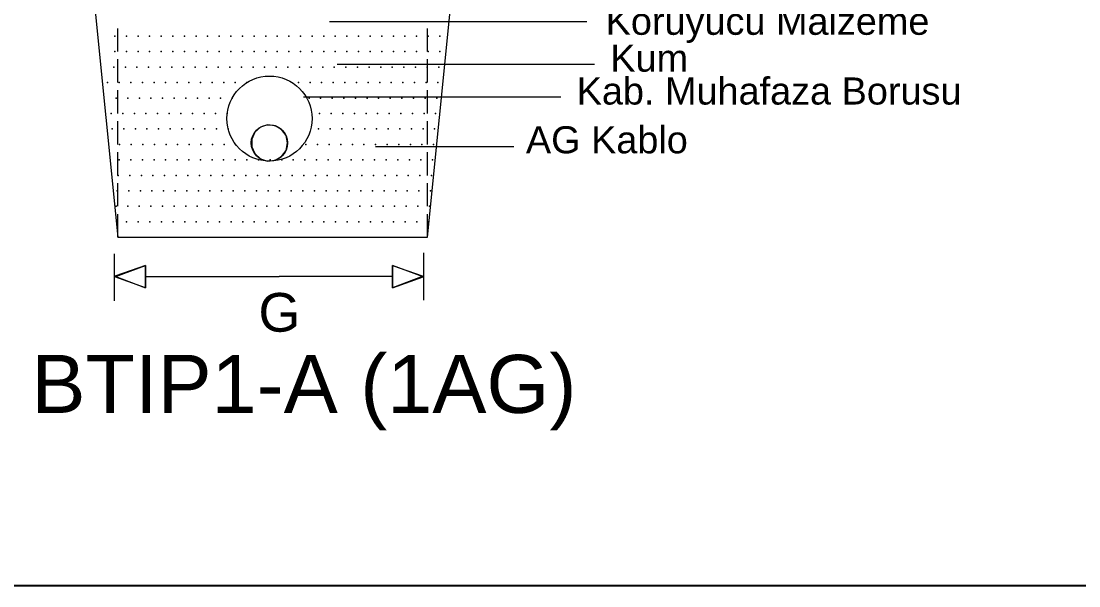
# Model space of a CAD drawing. Header units: millimetres. Extents: x 2046 to 14753, y 2361 to 29276.
# Drawn here: x 5329.1 to 5405.7, y 3575.8 to 3616.7 of the extents above; entities that cross this region are included whole.
import ezdxf

# ---------------------------------------------------------------- set-up
doc = ezdxf.new("R2010")
doc.units = ezdxf.units.MM
doc.layers.add('KANAL_TIPLER', color=5, linetype='Continuous', lineweight=0)
doc.styles.get("Standard").update_dxf_attribs({"font": 'arial.ttf'})

msp = doc.modelspace()

# ---------------------------------------------------------------- linework, layer by layer
at = {"color": 0}
msp.add_lwpolyline([(5257.117, 3676.692), (5544.55, 3676.692), (5544.55, 3575.77), (5257.117, 3575.77)], close=True, dxfattribs=at)
at = {"layer": 'KANAL_TIPLER', "color": 1, "lineweight": 0}
for p, q in [((5330.527, 3657.008, 0), (5336.127, 3601.008, 0)), ((5358.537, 3601.008, 0), (5364.127, 3656.908, 0)), ((5336.127, 3614.448, 0), (5336.127, 3616.128, 0)), ((5351.445, 3616.617, 0), (5370.076, 3616.617, 0)), ((5358.537, 3614.448, 0), (5358.537, 3616.128, 0)), ((5336.127, 3612.208, 0), (5336.127, 3613.888, 0)), ((5358.537, 3612.208, 0), (5358.537, 3613.888, 0)), ((5351.998, 3613.542, 0), (5370.629, 3613.542, 0)), ((5336.127, 3609.968, 0), (5336.127, 3611.648, 0)), ((5358.537, 3609.968, 0), (5358.537, 3611.648, 0)), ((5349.563, 3611.161, 0), (5368.194, 3611.161, 0)), ((5336.127, 3607.728, 0), (5336.127, 3609.408, 0)), ((5358.537, 3607.728, 0), (5358.537, 3609.408, 0)), ((5336.127, 3605.488, 0), (5336.127, 3607.168, 0)), ((5354.779, 3607.568, 0), (5364.781, 3607.568, 0)), ((5358.537, 3605.488, 0), (5358.537, 3607.168, 0)), ((5336.127, 3603.248, 0), (5336.127, 3604.928, 0)), ((5358.537, 3603.248, 0), (5358.537, 3604.928, 0)), ((5336.127, 3601.008, 0), (5336.127, 3602.688, 0)), ((5358.537, 3601.008, 0), (5358.537, 3602.688, 0)), ((5336.127, 3601.008, 0), (5358.537, 3601.008, 0)), ((5335.846, 3599.817, 0), (5335.846, 3596.396, 0)), ((5358.246, 3599.869, 0), (5358.246, 3596.447, 0)), ((5338.128, 3598.974, 0), (5335.914, 3598.184, 0)), ((5335.914, 3598.132, 0), (5338.128, 3598.974, 0)), ((5338.128, 3597.342, 0), (5338.128, 3598.974, 0)), ((5338.128, 3598.974, 0), (5338.128, 3597.342, 0)), ((5356.007, 3597.342, 0), (5356.007, 3598.974, 0)), ((5356.007, 3598.974, 0), (5358.221, 3598.184, 0)), ((5358.221, 3598.132, 0), (5356.007, 3598.974, 0)), ((5356.007, 3598.974, 0), (5356.007, 3597.342, 0)), ((5335.914, 3598.184, 0), (5338.128, 3597.342, 0)), ((5338.128, 3597.342, 0), (5335.914, 3598.132, 0)), ((5338.139, 3598.158, 0), (5347.8, 3598.158, 0)), ((5339.592, 3598.158, 0), (5347.8, 3598.158, 0)), ((5356.007, 3598.158, 0), (5347.8, 3598.158, 0)), ((5356.007, 3598.158, 0), (5347.8, 3598.158, 0)), ((5358.221, 3598.184, 0), (5356.007, 3597.342, 0)), ((5356.007, 3597.342, 0), (5358.221, 3598.132, 0))]:
    msp.add_line(p, q, dxfattribs=at)
msp.add_polyline3d([(5348.413, 3607.833, 0), (5348.299, 3608.368, 0), (5347.978, 3608.811, 0), (5347.504, 3609.084, 0), (5346.96, 3609.142, 0), (5346.439, 3608.973, 0), (5346.033, 3608.606, 0), (5345.81, 3608.106, 0), (5345.81, 3607.559, 0), (5346.033, 3607.059, 0), (5346.439, 3606.693, 0), (5346.96, 3606.524, 0), (5347.504, 3606.581, 0), (5347.978, 3606.855, 0), (5348.299, 3607.298, 0), (5348.413, 3607.833, 0)], close=True, dxfattribs=at)
for centre, radius in [((5347.097, 3609.597, 0), 3.08), ((5347.097, 3607.833, 0), 1.316)]:
    msp.add_circle(centre, radius, dxfattribs=at)
for p in [(5335.903, 3615.568, 0), (5336.743, 3615.568, 0), (5337.583, 3615.568, 0), (5338.423, 3615.568, 0), (5339.263, 3615.568, 0), (5340.103, 3615.568, 0), (5340.943, 3615.568, 0), (5341.783, 3615.568, 0), (5342.623, 3615.568, 0), (5343.463, 3615.568, 0), (5344.303, 3615.568, 0), (5345.143, 3615.568, 0), (5345.983, 3615.568, 0), (5346.823, 3615.568, 0), (5347.663, 3615.568, 0), (5348.503, 3615.568, 0), (5349.343, 3615.568, 0), (5350.183, 3615.568, 0), (5351.023, 3615.568, 0), (5351.863, 3615.568, 0), (5352.703, 3615.568, 0), (5353.543, 3615.568, 0), (5354.383, 3615.568, 0), (5355.223, 3615.568, 0), (5356.063, 3615.568, 0), (5356.903, 3615.568, 0), (5357.743, 3615.568, 0), (5358.583, 3615.568, 0), (5359.423, 3615.568, 0), (5335.903, 3614.448, 0), (5336.743, 3614.448, 0), (5337.583, 3614.448, 0), (5338.423, 3614.448, 0), (5339.263, 3614.448, 0), (5340.103, 3614.448, 0), (5340.943, 3614.448, 0), (5341.783, 3614.448, 0), (5342.623, 3614.448, 0), (5343.463, 3614.448, 0), (5344.303, 3614.448, 0), (5345.143, 3614.448, 0), (5345.983, 3614.448, 0), (5346.823, 3614.448, 0), (5347.663, 3614.448, 0), (5348.503, 3614.448, 0), (5349.343, 3614.448, 0), (5350.183, 3614.448, 0), (5351.023, 3614.448, 0), (5351.863, 3614.448, 0), (5352.703, 3614.448, 0), (5353.543, 3614.448, 0), (5354.383, 3614.448, 0), (5355.223, 3614.448, 0), (5356.063, 3614.448, 0), (5356.903, 3614.448, 0), (5357.743, 3614.448, 0), (5358.583, 3614.448, 0), (5359.423, 3614.448, 0), (5335.828, 3613.328, 0), (5336.668, 3613.328, 0), (5337.508, 3613.328, 0), (5338.348, 3613.328, 0), (5339.188, 3613.328, 0), (5340.028, 3613.328, 0), (5340.868, 3613.328, 0), (5341.708, 3613.328, 0), (5342.548, 3613.328, 0), (5343.388, 3613.328, 0), (5344.228, 3613.328, 0), (5345.068, 3613.328, 0), (5345.908, 3613.328, 0), (5346.748, 3613.328, 0), (5347.588, 3613.328, 0), (5348.428, 3613.328, 0), (5349.268, 3613.328, 0), (5350.108, 3613.328, 0), (5350.948, 3613.328, 0), (5351.788, 3613.328, 0), (5352.628, 3613.328, 0), (5353.468, 3613.328, 0), (5354.308, 3613.328, 0), (5355.148, 3613.328, 0), (5355.988, 3613.328, 0), (5356.828, 3613.328, 0), (5357.668, 3613.328, 0), (5358.508, 3613.328, 0), (5359.348, 3613.328, 0), (5335.384, 3612.208, 0), (5336.224, 3612.208, 0), (5337.064, 3612.208, 0), (5337.904, 3612.208, 0), (5338.744, 3612.208, 0), (5339.584, 3612.208, 0), (5340.424, 3612.208, 0), (5341.264, 3612.208, 0), (5342.104, 3612.208, 0), (5342.944, 3612.208, 0), (5343.784, 3612.208, 0), (5344.624, 3612.208, 0), (5345.464, 3612.208, 0), (5349.193, 3612.208, 0), (5350.033, 3612.208, 0), (5350.873, 3612.208, 0), (5351.713, 3612.208, 0), (5352.553, 3612.208, 0), (5353.393, 3612.208, 0), (5354.233, 3612.208, 0), (5355.073, 3612.208, 0), (5355.913, 3612.208, 0), (5356.753, 3612.208, 0), (5357.593, 3612.208, 0), (5358.433, 3612.208, 0), (5359.273, 3612.208, 0), (5336.002, 3611.088, 0), (5336.842, 3611.088, 0), (5337.682, 3611.088, 0), (5338.522, 3611.088, 0), (5339.362, 3611.088, 0), (5340.202, 3611.088, 0), (5341.042, 3611.088, 0), (5341.882, 3611.088, 0), (5342.722, 3611.088, 0), (5343.562, 3611.088, 0), (5344.402, 3611.088, 0), (5349.959, 3611.088, 0), (5350.799, 3611.088, 0), (5351.639, 3611.088, 0), (5352.479, 3611.088, 0), (5353.319, 3611.088, 0), (5354.159, 3611.088, 0), (5354.999, 3611.088, 0), (5355.839, 3611.088, 0), (5356.679, 3611.088, 0), (5357.519, 3611.088, 0), (5358.359, 3611.088, 0), (5359.199, 3611.088, 0), (5335.64, 3609.968, 0), (5336.48, 3609.968, 0), (5337.32, 3609.968, 0), (5338.16, 3609.968, 0), (5339, 3609.968, 0), (5339.84, 3609.968, 0), (5340.68, 3609.968, 0), (5341.52, 3609.968, 0), (5342.36, 3609.968, 0), (5343.2, 3609.968, 0), (5344.04, 3609.968, 0), (5350.724, 3609.968, 0), (5351.564, 3609.968, 0), (5352.404, 3609.968, 0), (5353.244, 3609.968, 0), (5354.084, 3609.968, 0), (5354.924, 3609.968, 0), (5355.764, 3609.968, 0), (5356.604, 3609.968, 0), (5357.444, 3609.968, 0), (5358.284, 3609.968, 0), (5359.124, 3609.968, 0), (5335.71, 3608.848, 0), (5336.55, 3608.848, 0), (5337.39, 3608.848, 0), (5338.23, 3608.848, 0), (5339.07, 3608.848, 0), (5339.91, 3608.848, 0), (5340.75, 3608.848, 0), (5341.59, 3608.848, 0), (5342.43, 3608.848, 0), (5343.27, 3608.848, 0), (5344.11, 3608.848, 0), (5350.649, 3608.848, 0), (5351.489, 3608.848, 0), (5352.329, 3608.848, 0), (5353.169, 3608.848, 0), (5354.009, 3608.848, 0), (5354.849, 3608.848, 0), (5355.689, 3608.848, 0), (5356.529, 3608.848, 0), (5357.369, 3608.848, 0), (5358.209, 3608.848, 0), (5359.049, 3608.848, 0), (5336.249, 3607.728, 0), (5337.089, 3607.728, 0), (5337.929, 3607.728, 0), (5338.769, 3607.728, 0), (5339.609, 3607.728, 0), (5340.449, 3607.728, 0), (5341.289, 3607.728, 0), (5342.129, 3607.728, 0), (5342.969, 3607.728, 0), (5343.809, 3607.728, 0), (5344.649, 3607.728, 0), (5349.735, 3607.728, 0), (5350.575, 3607.728, 0), (5351.415, 3607.728, 0), (5352.255, 3607.728, 0), (5353.095, 3607.728, 0), (5353.935, 3607.728, 0), (5354.775, 3607.728, 0), (5355.615, 3607.728, 0), (5356.455, 3607.728, 0), (5357.295, 3607.728, 0), (5358.135, 3607.728, 0), (5358.975, 3607.728, 0), (5336.22, 3606.608, 0), (5337.06, 3606.608, 0), (5337.9, 3606.608, 0), (5338.74, 3606.608, 0), (5339.58, 3606.608, 0), (5340.42, 3606.608, 0), (5341.26, 3606.608, 0), (5342.1, 3606.608, 0), (5342.94, 3606.608, 0), (5343.78, 3606.608, 0), (5344.62, 3606.608, 0), (5345.46, 3606.608, 0), (5346.3, 3606.608, 0), (5347.14, 3606.608, 0), (5347.98, 3606.608, 0), (5348.82, 3606.608, 0), (5349.66, 3606.608, 0), (5350.5, 3606.608, 0), (5351.34, 3606.608, 0), (5352.18, 3606.608, 0), (5353.02, 3606.608, 0), (5353.86, 3606.608, 0), (5354.7, 3606.608, 0), (5355.54, 3606.608, 0), (5356.38, 3606.608, 0), (5357.22, 3606.608, 0), (5358.06, 3606.608, 0), (5358.9, 3606.608, 0), (5336.145, 3605.488, 0), (5336.985, 3605.488, 0), (5337.825, 3605.488, 0), (5338.665, 3605.488, 0), (5339.505, 3605.488, 0), (5340.345, 3605.488, 0), (5341.185, 3605.488, 0), (5342.025, 3605.488, 0), (5342.865, 3605.488, 0), (5343.705, 3605.488, 0), (5344.545, 3605.488, 0), (5345.385, 3605.488, 0), (5346.225, 3605.488, 0), (5347.065, 3605.488, 0), (5347.905, 3605.488, 0), (5348.745, 3605.488, 0), (5349.585, 3605.488, 0), (5350.425, 3605.488, 0), (5351.265, 3605.488, 0), (5352.105, 3605.488, 0), (5352.945, 3605.488, 0), (5353.785, 3605.488, 0), (5354.625, 3605.488, 0), (5355.465, 3605.488, 0), (5356.305, 3605.488, 0), (5357.145, 3605.488, 0), (5357.985, 3605.488, 0), (5358.825, 3605.488, 0), (5336.071, 3604.368, 0), (5336.911, 3604.368, 0), (5337.751, 3604.368, 0), (5338.591, 3604.368, 0), (5339.431, 3604.368, 0), (5340.271, 3604.368, 0), (5341.111, 3604.368, 0), (5341.951, 3604.368, 0), (5342.791, 3604.368, 0), (5343.631, 3604.368, 0), (5344.471, 3604.368, 0), (5345.311, 3604.368, 0), (5346.151, 3604.368, 0), (5346.991, 3604.368, 0), (5347.831, 3604.368, 0), (5348.671, 3604.368, 0), (5349.511, 3604.368, 0), (5350.351, 3604.368, 0), (5351.191, 3604.368, 0), (5352.031, 3604.368, 0), (5352.871, 3604.368, 0), (5353.711, 3604.368, 0), (5354.551, 3604.368, 0), (5355.391, 3604.368, 0), (5356.231, 3604.368, 0), (5357.071, 3604.368, 0), (5357.911, 3604.368, 0), (5358.751, 3604.368, 0), (5335.996, 3603.248, 0), (5336.836, 3603.248, 0), (5337.676, 3603.248, 0), (5338.516, 3603.248, 0), (5339.356, 3603.248, 0), (5340.196, 3603.248, 0), (5341.036, 3603.248, 0), (5341.876, 3603.248, 0), (5342.716, 3603.248, 0), (5343.556, 3603.248, 0), (5344.396, 3603.248, 0), (5345.236, 3603.248, 0), (5346.076, 3603.248, 0), (5346.916, 3603.248, 0), (5347.756, 3603.248, 0), (5348.596, 3603.248, 0), (5349.436, 3603.248, 0), (5350.276, 3603.248, 0), (5351.116, 3603.248, 0), (5351.956, 3603.248, 0), (5352.796, 3603.248, 0), (5353.636, 3603.248, 0), (5354.476, 3603.248, 0), (5355.316, 3603.248, 0), (5356.156, 3603.248, 0), (5356.996, 3603.248, 0), (5357.836, 3603.248, 0), (5358.676, 3603.248, 0), (5336.761, 3602.128, 0), (5337.601, 3602.128, 0), (5338.441, 3602.128, 0), (5339.281, 3602.128, 0), (5340.121, 3602.128, 0), (5340.961, 3602.128, 0), (5341.801, 3602.128, 0), (5342.641, 3602.128, 0), (5343.481, 3602.128, 0), (5344.321, 3602.128, 0), (5345.161, 3602.128, 0), (5346.001, 3602.128, 0), (5346.841, 3602.128, 0), (5347.681, 3602.128, 0), (5348.521, 3602.128, 0), (5349.361, 3602.128, 0), (5350.201, 3602.128, 0), (5351.041, 3602.128, 0), (5351.881, 3602.128, 0), (5352.721, 3602.128, 0), (5353.561, 3602.128, 0), (5354.401, 3602.128, 0), (5355.241, 3602.128, 0), (5356.081, 3602.128, 0), (5356.921, 3602.128, 0), (5357.761, 3602.128, 0), (5358.601, 3602.128, 0)]:
    msp.add_point(p, dxfattribs=at)

# ---------------------------------------------------------------- texts
for s, height, p in [('Koruyucu Malzeme', 1.96, (5371.426, 3615.663, 0)), ('Kum', 1.96, (5371.763, 3612.997, 0)), ('Kab. Muhafaza Borusu', 1.96, (5369.328, 3610.616, 0)), ('AG Kablo', 1.96, (5365.656, 3607.083, 0)), ('G', 2.8, (5346.297, 3594.171, 0)), ('BTIP1-A (1AG)', 4.2, (5329.87, 3588.29, 0))]:
    msp.add_text(s, height=height, dxfattribs=at).set_placement(p)

doc.saveas('drawing.dxf')
